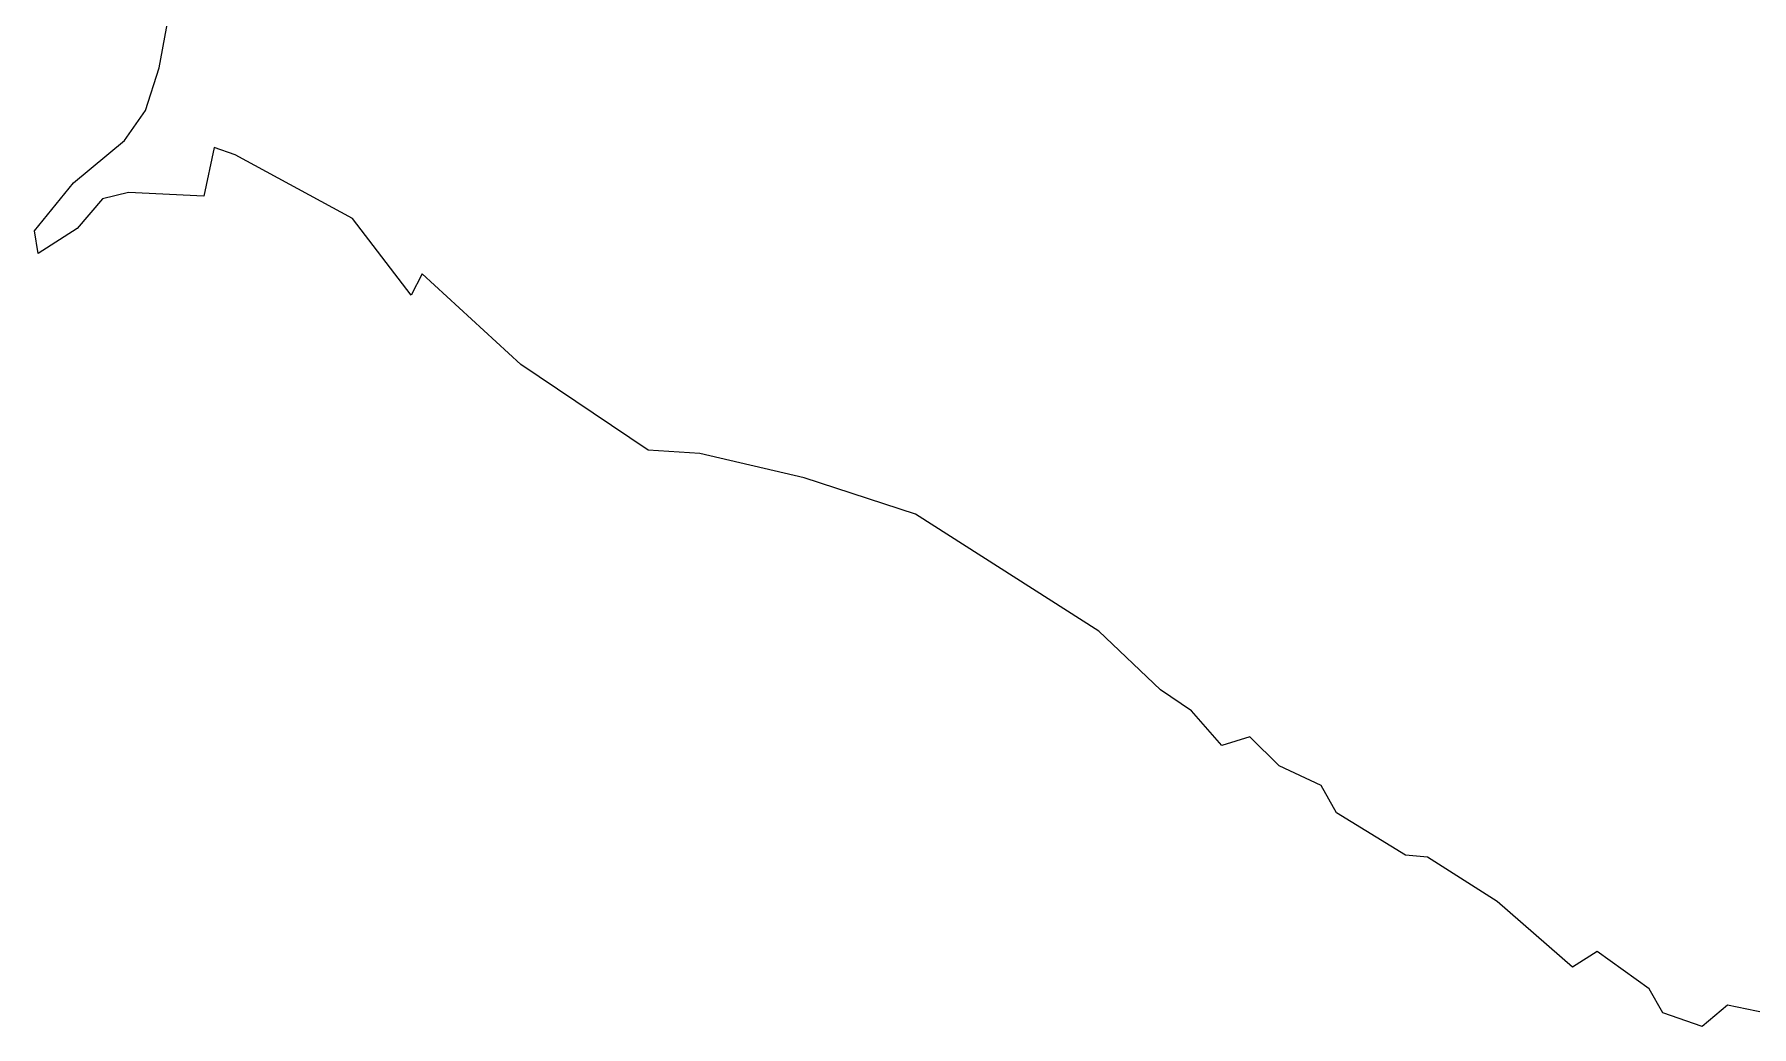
# Model space of a CAD drawing. Header units: metres. Extents: x 316591 to 321268, y 1878408 to 1881184.
# Drawn here: x 316591 to 318934, y 1878414 to 1879769 of the extents above; entities that cross this region are included whole.
import ezdxf

# ---------------------------------------------------------------- set-up
doc = ezdxf.new("R2010")
doc.units = ezdxf.units.M
doc.layers.add('village', color=3, linetype='Continuous')

msp = doc.modelspace()

# ---------------------------------------------------------------- linework, layer by layer
at = {"layer": 'village', "color": 3}
for p, q in [((316761.4, 1879723.3), (316780.6, 1879828.1)), ((316742.5, 1879665.2), (316761.4, 1879723.3)), ((316714.1, 1879624.4), (316742.5, 1879665.2)), ((316644.6, 1879566.3), (316714.1, 1879624.4)), ((316836.4, 1879614.6), (316822.4, 1879548.1)), ((316865, 1879604.6), (316836.4, 1879614.6)), ((317025.3, 1879517.8), (316865, 1879604.6)), ((316591, 1879500.8), (316644.6, 1879566.3)), ((316683.8, 1879544.7), (316649.6, 1879503.9)), ((316719.5, 1879553.1), (316683.8, 1879544.7)), ((316822.4, 1879548.1), (316719.5, 1879553.1)), ((316596.2, 1879470.1), (316591, 1879500.8)), ((316649.6, 1879503.9), (316596.2, 1879470.1)), ((317105.4, 1879413.2), (317025.3, 1879517.8)), ((317120.4, 1879442.1), (317105.4, 1879413.2)), ((317254.7, 1879318.6), (317120.4, 1879442.1)), ((317428.7, 1879201.6), (317254.7, 1879318.6)), ((317499.2, 1879196.8), (317428.7, 1879201.6)), ((317641.5, 1879163.7), (317499.2, 1879196.8)), ((317793.4, 1879113.9), (317641.5, 1879163.7)), ((318043.4, 1878954.1), (317793.4, 1879113.9)), ((318127.7, 1878874.1), (318043.4, 1878954.1)), ((318170.2, 1878845.5), (318127.7, 1878874.1)), ((318211.5, 1878798.1), (318170.2, 1878845.5)), ((318249.6, 1878810.1), (318211.5, 1878798.1)), ((318289.4, 1878770.4), (318249.6, 1878810.1)), ((318347.1, 1878743.5), (318289.4, 1878770.4)), ((318367.7, 1878706.4), (318347.1, 1878743.5)), ((318462.2, 1878648.6), (318367.7, 1878706.4)), ((318492.1, 1878645.8), (318462.2, 1878648.6)), ((318587.1, 1878585.1), (318492.1, 1878645.8)), ((318689.7, 1878495.3), (318587.1, 1878585.1)), ((318723.7, 1878517.1), (318689.7, 1878495.3)), ((318794.6, 1878465.7), (318723.7, 1878517.1)), ((318813.2, 1878433.2), (318794.6, 1878465.7)), ((318901.5, 1878443.5), (318866.8, 1878414.3)), ((318967.2, 1878429.9), (318901.5, 1878443.5)), ((318866.8, 1878414.3), (318813.2, 1878433.2))]:
    msp.add_line(p, q, dxfattribs=at)

doc.saveas('drawing.dxf')
